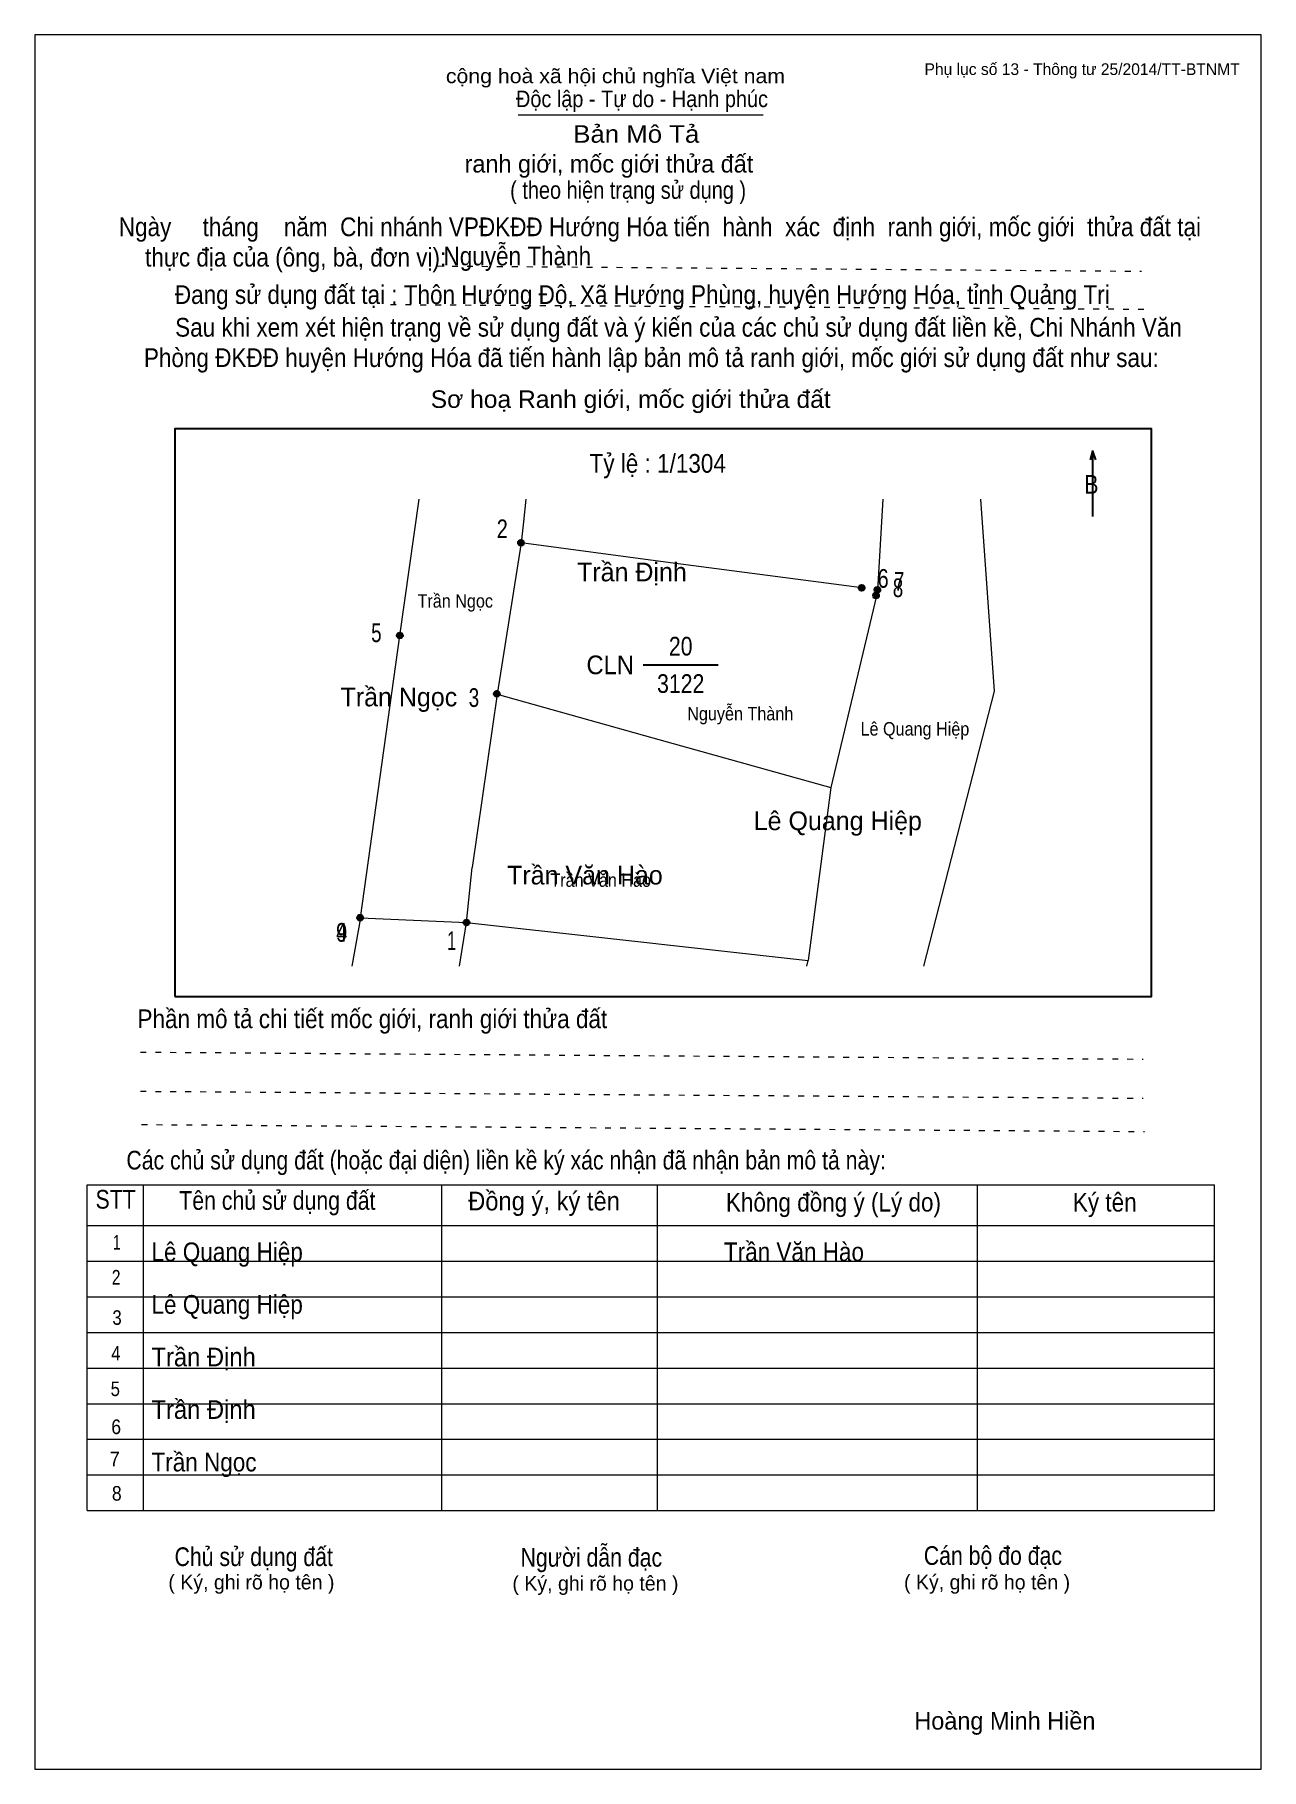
# Model space of a CAD drawing. Header units: centimetres. Extents: x 0 to 21, y 0 to 29.7.
import ezdxf
from ezdxf.enums import TextEntityAlignment as Align

# ---------------------------------------------------------------- set-up
doc = ezdxf.new("R2010")
doc.units = ezdxf.units.CM
doc.header["$LTSCALE"] = 0.13
doc.linetypes.add('DOTTED', pattern=[1.5, 0.3, -1.2])
for name, color, linetype, lineweight in [('1', 7, 'Continuous', 13), ('32', 7, 'Continuous', 25), ('33', 7, 'Continuous', 25), ('6', 7, 'Continuous', 13), ('62', 7, 'Continuous', 13)]:
    doc.layers.add(name, color=color, linetype=linetype, lineweight=lineweight)
for name, color, linetype in [('2', 7, 'Continuous'), ('34', 7, 'Continuous'), ('51', 7, 'Continuous'), ('63', 7, 'Continuous')]:
    doc.layers.add(name, color=color, linetype=linetype)

msp = doc.modelspace()

# ---------------------------------------------------------------- hatches: boundary and pattern name
at = {"layer": '32'}
for points in [[(8.375, 21.0004, 1), (8.275, 21.0004, 1)], [(14.2077, 20.2288, 1), (14.1077, 20.2288, 1)], [(14.4769, 20.1935, 1), (14.3769, 20.1935, 1)], [(14.4539, 20.0961, 1), (14.3539, 20.0961, 1)], [(6.3011, 19.4151, 1), (6.2011, 19.4151, 1)], [(7.9631, 18.4142, 1), (7.8631, 18.4142, 1)], [(5.6231, 14.5817, 1), (5.5231, 14.5817, 1)], [(5.6231, 14.5817, 1), (5.5231, 14.5817, 1)], [(7.4423, 14.5004, 1), (7.3423, 14.5004, 1)]]:
    msp.add_hatch(color=256, dxfattribs=at).paths.add_polyline_path(points)

# ---------------------------------------------------------------- linework, layer by layer
at = {"layer": '1'}
msp.add_lwpolyline([(21, 0), (21, 29.7), (0, 29.7), (0, 0)], close=True, dxfattribs=at)
at = {"layer": '32'}
for centre in [(8.325, 21.0004), (14.1577, 20.2288), (14.4269, 20.1935), (14.4039, 20.0961), (6.2511, 19.4151), (7.9131, 18.4142), (5.5731, 14.5817), (5.5731, 14.5817), (7.3923, 14.5004)]:
    msp.add_circle(centre, 0.05, dxfattribs=at)
at = {"layer": '33'}
msp.add_line((10.42, 18.91), (11.7, 18.91), dxfattribs=at)
at = {"layer": '6'}
for p, q in [((14.52, 21.75), (14.43, 20.19)), ((8.33, 21), (7.92, 18.41)), ((14.41, 20.09), (13.63, 16.81)), ((7.92, 18.41), (7.49, 15.44)), ((13.63, 16.81), (13.24, 13.85)), ((7.39, 14.5), (7.49, 15.44)), ((5.58, 14.58), (5.43, 13.75)), ((5.58, 14.58), (7.39, 14.5)), ((7.27, 13.75), (7.39, 14.5)), ((13.22, 13.75), (13.24, 13.85))]:
    msp.add_line(p, q, dxfattribs=at)
for points in [[(5.58, 14.58), (6.25, 19.41), (6.58, 21.75)], [(8.41, 21.75), (8.37, 21.36), (8.33, 21)], [(15.22, 13.75), (16.43, 18.46), (16.2, 21.75)], [(14.16, 20.23), (10.8, 20.67), (8.33, 21)], [(7.92, 18.41), (10.58, 17.66), (13.63, 16.81)], [(7.39, 14.5), (9.81, 14.23), (13.24, 13.85)]]:
    msp.add_lwpolyline(points, dxfattribs=at)
at = {"layer": '62'}
for p, q in [((8.28, 28.33), (12.47, 28.33)), ((0.9, 10.01), (20.2, 10.01)), ((0.9, 4.43), (0.9, 10.01)), ((1.86, 4.43), (1.86, 10.01)), ((6.97, 4.43), (6.97, 9.99)), ((10.66, 4.43), (10.66, 9.99)), ((16.14, 4.43), (16.14, 10.01)), ((20.2, 4.43), (20.2, 10.01)), ((0.9, 9.31), (20.2, 9.31)), ((0.9, 8.7), (20.2, 8.7)), ((0.9, 8.09), (20.2, 8.09)), ((0.9, 7.48), (20.2, 7.48)), ((0.9, 6.87), (20.2, 6.87)), ((0.9, 6.26), (20.2, 6.26)), ((0.9, 5.65), (20.2, 5.65)), ((0.9, 5.04), (20.2, 5.04)), ((0.9, 4.43), (20.2, 4.43))]:
    msp.add_line(p, q, dxfattribs=at)
at = {"layer": '62', "linetype": 'DOTTED'}
for p, q in [((6.89, 25.74), (18.95, 25.65)), ((6.09, 25.08), (19.04, 25)), ((1.81, 12.28), (18.98, 12.16)), ((1.81, 11.61), (18.98, 11.49)), ((1.83, 11.04), (19, 10.92))]:
    msp.add_line(p, q, dxfattribs=at)
at = {"layer": '62', "lineweight": 25}
for p, q in [((18.11, 22.58), (18.11, 21.45)), ((18.11, 22.57), (18.07, 22.42)), ((18.11, 22.57), (18.16, 22.42))]:
    msp.add_line(p, q, dxfattribs=at)
msp.add_lwpolyline([(2.4, 13.23), (19.12, 13.23), (19.12, 22.95), (2.4, 22.95)], close=True, dxfattribs=at)

# ---------------------------------------------------------------- texts
at = {"layer": '2', "width": 0.9}
for s, p in [('Trần Ngọc', (7.2, 19.89)), ('Nguyễn Thành', (12.08, 17.96)), ('Lê Quang Hiệp', (15.07, 17.7)), ('Trần Văn Hào', (9.69, 15.11))]:
    msp.add_text(s, height=0.23, dxfattribs=at).set_placement(p, align=Align.CENTER)
at = {"layer": '32'}
for s, width, p in [('2', 0.8, (8.005, 21.08)), ('6', 0.8, (14.525, 20.23)), ('7', 0.75, (14.8, 20.18)), ('8', 0.75, (14.78, 20.07)), ('5', 0.75, (5.85, 19.3)), ('3', 0.75, (7.52, 18.19)), ('4', 0.8, (5.255, 14.17)), ('9', 0.8, (5.255, 14.17)), ('1', 0.65, (7.14, 14.03))]:
    msp.add_text(s, height=0.32, dxfattribs=dict(at, width=width)).set_placement(p, align=Align.CENTER)
at = {"layer": '33'}
for s, p in [('Trần Định', (10.225, 20.34)), ('Trần Định', (10.225, 20.34)), ('Trần Ngọc', (6.235, 18.2)), ('Lê Quang Hiệp', (13.75, 16.08)), ('Lê Quang Hiệp', (13.75, 16.08)), ('Trần Văn Hào', (9.42, 15.15))]:
    msp.add_text(s, height=0.32, dxfattribs=at).set_placement(p, align=Align.CENTER)
at = {"layer": '33', "width": 0.85}
for s, p in [('20', (11.06, 19.07)), ('3122', (11.06, 18.43))]:
    msp.add_text(s, height=0.32, dxfattribs=at).set_placement(p, align=Align.CENTER)
at = {"layer": '33', "width": 0.95}
msp.add_text('CLN', height=0.32, dxfattribs=at).set_placement((10.26, 18.75), align=Align.RIGHT)
at = {"layer": '34'}
for s, width, p in [('Nguyễn Thành', 0.9, (7, 25.75)), ('Lê Quang Hiệp', 0.9, (2, 8.7)), ('Trần Văn Hào', 0.9, (11.8, 8.7)), ('Lê Quang Hiệp', 0.9, (2, 7.8)), ('Trần Định', 0.95, (2, 6.9)), ('Trần Định', 0.95, (2, 6)), ('Trần Ngọc', 0.9, (2, 5.1))]:
    msp.add_text(s, height=0.32, dxfattribs=dict(at, width=width)).set_placement(p)
at = {"layer": '51', "width": 0.9}
msp.add_text('Tỷ lệ : 1/1304', height=0.32, dxfattribs=at).set_placement((9.5, 22.2))
at = {"layer": '62'}
for s, height, width, p in [('cộng hoà xã hội chủ nghĩa Việt nam', 0.2474, 1.1, (7.04, 28.87)), ('Độc lập - Tự do - Hạnh phúc', 0.2828, 0.9, (8.24, 28.46)), ('Bản Mô Tả', 0.3, 1.1, (9.22, 27.85)), ('( theo hiện trạng sử dụng )', 0.3, 0.85, (8.14, 26.89)), ('Ngày     tháng    năm  Chi nhánh VPĐKĐĐ Hướng Hóa tiến  hành  xác  định  ranh giới, mốc giới  thửa đất tại ', 0.32, 0.9, (1.44, 26.25)), ('thực địa của (ông, bà, đơn vị): ', 0.32, 0.9, (1.89, 25.73)), ('Đang sử dụng đất tại : Thôn Hướng Độ, Xã Hướng Phùng, huyện Hướng Hóa, tỉnh Quảng Trị', 0.32, 0.9, (2.4, 25.09)), ('     Sau khi xem xét hiện trạng về sử dụng đất và ý kiến của các chủ sử dụng đất liền kề, Chi Nhánh Văn ', 0.32, 0.9, (1.87, 24.53)), ('Phòng ĐKĐĐ huyện Hướng Hóa đã tiến hành lập bản mô tả ranh giới, mốc giới sử dụng đất như sau:', 0.32, 0.9, (1.87, 24.01)), ('Sơ hoạ Ranh giới, mốc giới thửa đất', 0.3, 1.05, (6.78, 23.31)), ('B', 0.32, 0.85, (17.97, 21.84)), ('Phần mô tả chi tiết mốc giới, ranh giới thửa đất ', 0.32, 0.9, (1.76, 12.69)), ('Các chủ sử dụng đất (hoặc đại diện) liền kề ký xác nhận đã nhận bản mô tả này:', 0.32, 0.85, (1.57, 10.27))]:
    msp.add_text(s, height=height, dxfattribs=dict(at, width=width)).set_placement(p)
msp.add_text('ranh giới, mốc giới thửa đất', height=0.3, dxfattribs=at).set_placement((7.36, 27.34))
for s, height, width, p in [('STT', 0.32, 0.85, (1.385, 9.6)), ('Tên chủ sử dụng đất', 0.32, 0.85, (4.155, 9.58)), ('Đồng ý, ký tên', 0.32, 0.95, (8.72, 9.57)), ('Không đồng ý (Lý do)', 0.32, 0.9, (13.675, 9.55)), ('Ký tên', 0.32, 0.9, (18.32, 9.55)), ('1', 0.25, 0.7, (1.405, 8.9)), ('2', 0.25, 0.8, (1.395, 8.3)), ('3', 0.25, 0.85, (1.41, 7.61)), ('4', 0.25, 0.85, (1.39, 7)), ('5', 0.25, 0.85, (1.38, 6.39)), ('6', 0.25, 0.9, (1.395, 5.74)), ('7', 0.25, 0.95, (1.37, 5.19)), ('8', 0.25, 0.9, (1.405, 4.6)), ('Người dẫn đạc', 0.32, 0.85, (9.53, 3.47)), ('Chủ sử dụng đất', 0.32, 0.85, (3.75, 3.48)), ('Cán bộ đo đạc', 0.32, 0.85, (16.405, 3.5))]:
    msp.add_text(s, height=height, dxfattribs=dict(at, width=width)).set_placement(p, align=Align.CENTER)
for p in [(3.71, 3.08), (9.6, 3.06), (16.305, 3.08)]:
    msp.add_text('( Ký, ghi rõ họ tên )', height=0.25, dxfattribs=at).set_placement(p, align=Align.CENTER)
at = {"layer": '63'}
msp.add_text('Phụ lục số 13 - Thông tư 25/2014/TT-BTNMT', height=0.2, dxfattribs=at).set_placement((20.63, 29.01), align=Align.RIGHT)
msp.add_text('Hoàng Minh Hiền', height=0.3, dxfattribs=at).set_placement((16.61, 0.68), align=Align.CENTER)

doc.saveas('drawing.dxf')
